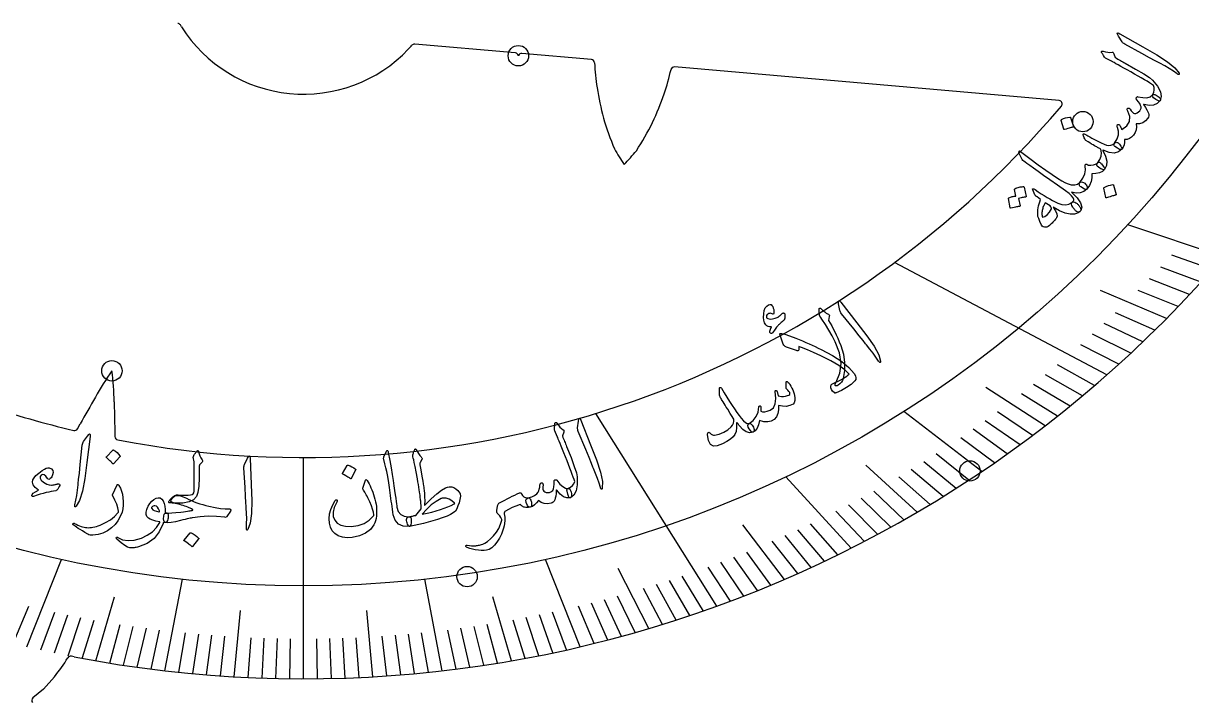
# Model space of a CAD drawing. Header units: millimetres. Extents: x -126 to 126, y -126 to 126.
# Drawn here: x -20.8 to 65.8, y -55.8 to -5.5 of the extents above; entities that cross this region are included whole.
import ezdxf

# ---------------------------------------------------------------- set-up
doc = ezdxf.new("R2010")
doc.units = ezdxf.units.MM
for name, color, linetype in [('CUT_INNER', 6, 'Continuous'), ('CUT_OUTER', 1, 'Continuous'), ('ENGRAVE', 7, 'Continuous'), ('ENGRAVE_FINE', 8, 'Continuous'), ('TEXT', 5, 'Continuous')]:
    doc.layers.add(name, color=color, linetype=linetype)

msp = doc.modelspace()

# ---------------------------------------------------------------- linework, layer by layer
at = {"layer": 'CUT_INNER'}
for points in [[(-9.049, -5.729), (-9.137, -5.587)], [(15.688, -7.657), (8.236, -7.005)], [(21.329, -8.151), (16.171, -7.699)], [(15.922, -7.844), (15.916, -7.856), (15.914, -7.862), (15.912, -7.856), (15.908, -7.843)], [(55.986, -11.183), (27.488, -8.69)], [(-14.046, -33.49), (-14.013, -34.626), (-13.988, -35.761), (-13.984, -36.066)], [(-16.759, -35.489), (-16.556, -35.12)], [(-17.014, -52.366), (-17.215, -52.327)], [(-18.474, -53.845), (-19.273, -54.765), (-19.277, -54.769), (-19.281, -54.772), (-20.059, -55.412)]]:
    msp.add_lwpolyline(points, dxfattribs=at)
for centre, radius, start, end in [((0, 0), 121.304, 116.42477, 63.57523), ((-9.349, -5.718), 0.25, 31.64062, 85), ((0, 0), 10.71, 212.33554, 316.39804), ((1.805, -1.678), 8.246, 316.18789, 318.98594), ((8.214, -7.254), 0.25, 85, 138.51563), ((15.667, -7.906), 0.25, 14.76669, 85), ((16.149, -7.949), 0.25, 85, 155.23331), ((21.307, -8.4), 0.25, 3.87737, 85), ((38.257, -7.622), 16.717, 182.60967, 188.99164), ((10.901, -5.227), 16.727, 340.98654, 347.38963), ((27.466, -8.939), 0.25, 85, 166.12263), ((40.749, -7.335), 19.224, 188.67445, 195.51043), ((8.51, -4.516), 19.219, 334.46448, 341.30476), ((55.965, -11.432), 0.25, 319.74609, 85), ((0.001, 36.003), 73.612, 259.21009, 319.71539), ((37.289, -8.357), 15.617, 195.29242, 204.16768), ((11.742, -6.126), 15.609, 325.83119, 334.68146), ((0, 36.005), 89.995, 259.10205, 326.95361), ((35.171, -8.114), 13.827, 208.68551, 214.33476), ((12.086, -4.677), 16.198, 316.079, 320.90074), ((1.409, -42.36), 19.199, 144.42588, 151.30432), ((-33.264, -33.681), 19.22, 0.57014, 7.44525), ((-0.01, 35.972), 73.58, 251.3672, 256.62075), ((125.504, -114.465), 162.716, 150.01389, 150.81531), ((-16.978, -35.368), 0.25, 256.46484, 331.08966), ((-13.734, -36.062), 0.25, 180.78696, 259.27734), ((-28.941, -45.344), 13.484, 320.9189, 328.26427), ((-17.263, -52.572), 0.25, 78.92709, 147.14062), ((-19.9, -55.605), 0.25, 129.43734, 217.4501)]:
    msp.add_arc(centre, radius, start, end, dxfattribs=at)
at = {"layer": 'CUT_OUTER'}
msp.add_arc((0, 0), 126, 90.35191, 55.89879, dxfattribs=at)
at = {"layer": 'ENGRAVE'}
for points in [[(68.175, -22.741), (61.072, -20.372)], [(59.522, -31.495), (43.788, -23.17)], [(30.627, -48.617), (21.643, -34.356)], [(50.257, -38.649), (44.48, -34.206)], [(0, -53.989), (0, -37.609)], [(40.579, -44.321), (35.738, -39.034)], [(-20.502, -51.623), (-17.932, -45.152)], [(20.502, -51.623), (17.932, -45.152)], [(-10.274, -53.401), (-8.97, -46.624)], [(10.274, -53.401), (8.97, -46.624)]]:
    msp.add_lwpolyline(points, dxfattribs=at)
for centre, radius in [((0, 36.005), 83.115), ((15.913, -7.862), 0.756), ((57.749, -12.742), 0.756), ((-14.207, -31.19), 0.756), ((49.375, -38.601), 0.756), ((12.115, -46.432), 0.756)]:
    msp.add_circle(centre, radius, dxfattribs=at)
at = {"layer": 'ENGRAVE_FINE'}
for points in [[(67.344, -23.692), (64.333, -22.632)], [(66.505, -24.626), (63.514, -23.518)], [(65.658, -25.542), (62.688, -24.387)], [(63.94, -27.325), (59.058, -25.239)], [(64.802, -26.442), (61.855, -25.24)], [(62.192, -29.042), (59.319, -27.7)], [(63.069, -28.192), (60.17, -26.896)], [(61.309, -29.876), (58.461, -28.488)], [(60.418, -30.693), (57.597, -29.26)], [(58.619, -32.28), (55.855, -30.758)], [(57.71, -33.05), (54.976, -31.483)], [(54.952, -35.264), (50.544, -32.435)], [(55.877, -34.541), (53.204, -32.889)], [(56.796, -33.803), (54.092, -32.194)], [(54.022, -35.971), (51.414, -34.235)], [(53.088, -36.663), (50.513, -34.885)], [(51.205, -38.002), (48.7, -36.143)], [(52.149, -37.34), (49.608, -35.521)], [(48.35, -39.898), (45.955, -37.922)], [(49.306, -39.281), (46.873, -37.343)], [(45.46, -41.663), (41.658, -38.179)], [(47.39, -40.501), (45.033, -38.487)], [(46.427, -41.089), (44.109, -39.038)], [(43.517, -42.769), (41.32, -40.609)], [(44.49, -42.223), (42.252, -40.099)], [(42.541, -43.3), (40.385, -41.106)], [(41.561, -43.818), (39.448, -41.589)], [(35.63, -46.636), (32.55, -42.603)], [(38.607, -45.288), (36.624, -42.961)], [(39.594, -44.811), (37.567, -42.517)], [(36.625, -46.2), (34.732, -43.812)], [(37.617, -45.75), (35.679, -43.393)], [(33.635, -47.468), (31.881, -44.992)], [(34.634, -47.058), (32.833, -44.611)], [(25.581, -50.277), (23.313, -45.819)], [(31.632, -48.247), (29.973, -45.718)], [(32.634, -47.864), (30.928, -45.361)], [(28.613, -49.319), (27.102, -46.714)], [(29.621, -48.975), (28.06, -46.394)], [(26.593, -49.971), (25.182, -47.319)], [(27.604, -49.651), (26.143, -47.023)], [(-15.397, -52.663), (-14.009, -47.914)], [(15.397, -52.663), (14.009, -47.914)], [(22.537, -51.122), (21.331, -48.387)], [(23.553, -50.853), (22.295, -48.137)], [(24.568, -50.571), (23.258, -47.876)], [(-21.52, -51.379), (-20.366, -48.625)], [(-19.482, -51.855), (-18.435, -49.067)], [(-18.462, -52.075), (-17.468, -49.27)], [(-5.14, -53.843), (-4.673, -48.947)], [(5.14, -53.843), (4.673, -48.947)], [(18.462, -52.075), (17.468, -49.27)], [(19.482, -51.855), (18.435, -49.067)], [(21.52, -51.379), (20.366, -48.625)], [(-17.441, -52.283), (-16.5, -49.463)], [(-16.419, -52.479), (-15.533, -49.644)], [(-14.373, -52.834), (-13.595, -49.973)], [(-13.35, -52.994), (-12.626, -50.12)], [(13.35, -52.994), (12.626, -50.12)], [(14.373, -52.834), (13.595, -49.973)], [(16.419, -52.479), (15.533, -49.644)], [(17.441, -52.283), (16.5, -49.463)], [(-12.325, -53.141), (-11.656, -50.257)], [(-11.3, -53.277), (-10.686, -50.383)], [(-9.248, -53.513), (-8.745, -50.601)], [(-8.222, -53.613), (-7.774, -50.693)], [(-7.195, -53.701), (-6.803, -50.775)], [(-6.167, -53.778), (-5.831, -50.846)], [(-4.112, -53.895), (-3.888, -50.954)], [(-3.084, -53.937), (-2.916, -50.992)], [(-2.056, -53.966), (-1.944, -51.019)], [(-1.028, -53.983), (-0.972, -51.036)], [(1.028, -53.983), (0.972, -51.036)], [(2.056, -53.966), (1.944, -51.019)], [(3.084, -53.937), (2.916, -50.992)], [(4.112, -53.895), (3.888, -50.954)], [(6.167, -53.778), (5.831, -50.846)], [(7.195, -53.701), (6.803, -50.775)], [(8.222, -53.613), (7.774, -50.693)], [(9.248, -53.513), (8.745, -50.601)], [(11.3, -53.277), (10.686, -50.383)], [(12.325, -53.141), (11.656, -50.257)]]:
    msp.add_lwpolyline(points, dxfattribs=at)
at = {"layer": 'TEXT'}
for points in [[(60.386, -6.406), (60.307, -6.263), (60.298, -6.186), (60.359, -6.176), (60.49, -6.231), (62.183, -7.197), (63.224, -7.788), (64.02, -8.31), (64.571, -8.766), (64.876, -9.155), (64.892, -9.199), (64.896, -9.231), (64.886, -9.249), (64.864, -9.255), (64.837, -9.254), (64.806, -9.245), (64.772, -9.228), (64.735, -9.205), (64.454, -9.008), (64.146, -8.813), (63.812, -8.618), (63.453, -8.425), (63.36, -8.373), (63.107, -8.234), (62.696, -8.008), (62.125, -7.694), (60.856, -7.006), (60.791, -6.965), (60.736, -6.921), (60.69, -6.875), (60.653, -6.826)], [(59.356, -7.969), (59.283, -7.851), (59.224, -7.758), (59.18, -7.691), (59.15, -7.648), (59.133, -7.619), (59.125, -7.592), (59.127, -7.567), (59.137, -7.545), (59.158, -7.526), (59.183, -7.516), (59.214, -7.516), (59.25, -7.526), (59.424, -7.576), (59.592, -7.606), (59.753, -7.616), (59.908, -7.606), (59.956, -7.606), (59.995, -7.624), (60.027, -7.662), (60.051, -7.719), (60.151, -7.999), (60.247, -8.055), (60.341, -8.109), (60.433, -8.162), (60.524, -8.214), (60.613, -8.265), (60.701, -8.315), (60.787, -8.364), (60.871, -8.411), (61.653, -8.848), (62.254, -9.204), (62.674, -9.479), (62.912, -9.674), (63.274, -10.124), (63.49, -10.526), (63.559, -10.881), (63.483, -11.187), (63.478, -11.193), (63.473, -11.2), (63.468, -11.206), (63.463, -11.213), (63.399, -11.224), (63.299, -11.188), (63.163, -11.104), (62.991, -10.971), (62.931, -10.917), (62.898, -10.864), (62.891, -10.812), (62.91, -10.761), (62.999, -10.574), (63.041, -10.395), (63.035, -10.224), (62.983, -10.061), (62.845, -9.968), (62.686, -9.867), (62.505, -9.756), (62.302, -9.636), (62.079, -9.507), (61.837, -9.369), (61.575, -9.222), (61.295, -9.066), (61.02, -8.911), (60.774, -8.772), (60.554, -8.649), (60.362, -8.542), (60.198, -8.451), (60.062, -8.375), (59.954, -8.314), (59.875, -8.268), (59.467, -8.06), (59.429, -8.035), (59.399, -8.012), (59.374, -7.99), (59.356, -7.969)], [(60.304, -13.178), (60.287, -13.132), (60.277, -13.089), (60.276, -13.051), (60.282, -13.017), (60.297, -12.989), (60.318, -12.97), (60.347, -12.959), (60.383, -12.956), (60.421, -12.964), (60.457, -12.988), (60.49, -13.025), (60.52, -13.077), (60.532, -13.107), (60.545, -13.137), (60.559, -13.167), (60.574, -13.198), (60.59, -13.229), (60.604, -13.262), (60.617, -13.296), (60.63, -13.331), (60.999, -13.055), (61.195, -12.733), (61.218, -12.367), (61.067, -11.959), (61.048, -11.913), (61.037, -11.872), (61.033, -11.836), (61.037, -11.805), (61.051, -11.776), (61.071, -11.755), (61.097, -11.742), (61.13, -11.737), (61.166, -11.741), (61.199, -11.758), (61.231, -11.787), (61.26, -11.828), (61.328, -11.932), (61.389, -12.014), (61.444, -12.074), (61.492, -12.111), (61.577, -12.142), (61.668, -12.139), (61.765, -12.101), (61.868, -12.028), (61.96, -11.935), (62.023, -11.841), (62.056, -11.746), (62.059, -11.651), (62.028, -11.543), (61.958, -11.408), (61.85, -11.247), (61.704, -11.059), (61.687, -11.035), (61.683, -11.008), (61.691, -10.978), (61.711, -10.945), (61.738, -10.916), (61.767, -10.898), (61.797, -10.891), (61.828, -10.895), (62.181, -10.968), (62.48, -10.969), (62.725, -10.897), (62.915, -10.755), (62.959, -10.728), (63.017, -10.723), (63.089, -10.74), (63.174, -10.777), (63.262, -10.824), (63.337, -10.875), (63.397, -10.929), (63.444, -10.987), (63.481, -11.047), (63.501, -11.099), (63.503, -11.144), (63.487, -11.18), (63.264, -11.398), (62.987, -11.521), (62.659, -11.548), (62.281, -11.479), (62.261, -11.475), (62.251, -11.479), (62.249, -11.491), (62.256, -11.51), (62.391, -11.706), (62.495, -11.874), (62.569, -12.015), (62.613, -12.127), (62.63, -12.226), (62.627, -12.319), (62.606, -12.406), (62.565, -12.488), (62.386, -12.69), (62.182, -12.827), (61.954, -12.899), (61.702, -12.907), (61.724, -13.137), (61.698, -13.352), (61.624, -13.553), (61.503, -13.739), (61.354, -13.892), (61.192, -13.999), (61.018, -14.06), (60.83, -14.075), (60.833, -14.284), (60.802, -14.472), (60.738, -14.64), (60.641, -14.787), (60.571, -14.818), (60.46, -14.796), (60.308, -14.719), (60.115, -14.587), (60.066, -14.535), (60.047, -14.475), (60.056, -14.406), (60.094, -14.329), (60.282, -14.015), (60.379, -13.719), (60.386, -13.44), (60.304, -13.178)], [(56.141, -12.65), (56.14, -12.636), (56.144, -12.623), (56.154, -12.608), (56.169, -12.594), (56.312, -12.523), (56.461, -12.467), (56.614, -12.427), (56.773, -12.402), (56.793, -12.403), (56.808, -12.409), (56.819, -12.42), (56.826, -12.437), (57.049, -13.102), (57.051, -13.121), (57.043, -13.137), (57.023, -13.148), (56.993, -13.155), (56.967, -13.161), (56.927, -13.171), (56.872, -13.186), (56.804, -13.204), (56.721, -13.228), (56.622, -13.257), (56.508, -13.291), (56.378, -13.331), (56.359, -13.335), (56.345, -13.333), (56.336, -13.325), (56.332, -13.312)], [(57.978, -14.149), (57.953, -14.124), (57.924, -14.081), (57.891, -14.02), (57.855, -13.94), (57.824, -13.86), (57.799, -13.796), (57.781, -13.746), (57.769, -13.711), (57.774, -13.668), (57.797, -13.648), (57.84, -13.652), (57.9, -13.68), (57.94, -13.702), (57.987, -13.727), (58.042, -13.756), (58.105, -13.789), (58.175, -13.825), (58.251, -13.866), (58.333, -13.912), (58.421, -13.962), (58.797, -14.16), (59.102, -14.312), (59.337, -14.418), (59.502, -14.477), (59.671, -14.501), (59.826, -14.485), (59.967, -14.427), (60.094, -14.329), (60.13, -14.3), (60.169, -14.282), (60.212, -14.275), (60.259, -14.279), (60.312, -14.294), (60.362, -14.323), (60.409, -14.364), (60.452, -14.419), (60.556, -14.554), (60.622, -14.661), (60.65, -14.738), (60.641, -14.787), (60.382, -14.988), (60.064, -15.068), (59.688, -15.026), (59.255, -14.864), (59.239, -14.86), (59.23, -14.86), (59.228, -14.866), (59.234, -14.877), (59.426, -15.297), (59.511, -15.672), (59.487, -16), (59.357, -16.282), (59.332, -16.305), (59.3, -16.315), (59.262, -16.313), (59.216, -16.297), (59.157, -16.267), (59.085, -16.227), (58.999, -16.177), (58.901, -16.115), (58.815, -16.044), (58.773, -15.97), (58.775, -15.892), (58.821, -15.81), (58.995, -15.553), (59.094, -15.297), (59.119, -15.042), (59.07, -14.788), (59.052, -14.769), (59.007, -14.74), (58.934, -14.7), (58.834, -14.649), (58.772, -14.617), (58.698, -14.577), (58.61, -14.527), (58.509, -14.468), (58.395, -14.4), (58.269, -14.324), (58.13, -14.241), (57.978, -14.149)], [(57.001, -19.08), (56.93, -18.955), (56.895, -18.853), (56.895, -18.775), (56.93, -18.72), (56.996, -18.66), (57.042, -18.606), (57.068, -18.556), (57.074, -18.512), (57.029, -18.381), (56.913, -18.23), (56.727, -18.06), (56.471, -17.869), (55.856, -17.442), (55.309, -17.06), (54.832, -16.723), (54.423, -16.433), (54.081, -16.189), (53.807, -15.992), (53.6, -15.843), (53.459, -15.742), (53.37, -15.671), (53.299, -15.608), (53.248, -15.552), (53.215, -15.505), (53.033, -15.099), (53.009, -14.987), (53.016, -14.926), (53.052, -14.914), (53.119, -14.952), (53.821, -15.477), (54.446, -15.935), (54.995, -16.327), (55.468, -16.653), (55.863, -16.916), (56.181, -17.115), (56.42, -17.252), (56.581, -17.327), (56.884, -17.41), (57.142, -17.425), (57.353, -17.372), (57.518, -17.253), (57.571, -17.216), (57.636, -17.204), (57.714, -17.218), (57.806, -17.257), (57.881, -17.304), (57.945, -17.361), (57.998, -17.428), (58.04, -17.506), (58.065, -17.581), (58.074, -17.644), (58.066, -17.697), (58.041, -17.738), (57.817, -17.917), (57.551, -18.014), (57.243, -18.03), (56.895, -17.964), (57.314, -18.388), (57.569, -18.757), (57.66, -19.07), (57.587, -19.328), (57.55, -19.377), (57.511, -19.413), (57.47, -19.437), (57.428, -19.447), (57.377, -19.446), (57.323, -19.428), (57.268, -19.393), (57.212, -19.34), (57.184, -19.307), (57.156, -19.275), (57.128, -19.242), (57.101, -19.21), (57.074, -19.178), (57.049, -19.146), (57.024, -19.113), (57.001, -19.08)], [(58.821, -15.81), (58.879, -15.776), (58.925, -15.755), (58.962, -15.747), (58.987, -15.753), (59.018, -15.772), (59.052, -15.8), (59.09, -15.835), (59.13, -15.879), (59.254, -16.028), (59.332, -16.144), (59.367, -16.229), (59.357, -16.282), (59.19, -16.425), (58.977, -16.528), (58.72, -16.589), (58.417, -16.609), (58.422, -16.893), (58.361, -17.177), (58.232, -17.46), (58.036, -17.744), (58.005, -17.766), (57.969, -17.773), (57.926, -17.764), (57.877, -17.74), (57.59, -17.561), (57.558, -17.54), (57.53, -17.511), (57.508, -17.472), (57.49, -17.424), (57.481, -17.38), (57.483, -17.338), (57.493, -17.298), (57.513, -17.259), (57.742, -16.922), (57.887, -16.605), (57.947, -16.309), (57.922, -16.034), (57.916, -16), (57.918, -15.967), (57.929, -15.937), (57.949, -15.909), (57.973, -15.889), (57.998, -15.881), (58.023, -15.886), (58.05, -15.903), (58.072, -15.923), (58.094, -15.938), (58.113, -15.948), (58.131, -15.955), (58.34, -15.962), (58.524, -15.94), (58.685, -15.889), (58.821, -15.81)], [(52.683, -17.76), (52.683, -17.746), (52.688, -17.732), (52.699, -17.719), (52.715, -17.706), (52.79, -17.673), (52.865, -17.645), (52.94, -17.62), (53.015, -17.599), (53.092, -17.582), (53.17, -17.568), (53.251, -17.558), (53.333, -17.552), (53.353, -17.555), (53.369, -17.564), (53.381, -17.578), (53.389, -17.597), (53.548, -18.287), (53.546, -18.3), (53.536, -18.311), (53.516, -18.319), (53.487, -18.325), (53.465, -18.327), (53.431, -18.332), (53.386, -18.34), (53.329, -18.353), (53.26, -18.369), (53.178, -18.388), (53.084, -18.41), (52.977, -18.437), (53.09, -18.978), (53.09, -18.998), (53.08, -19.013), (53.059, -19.022), (53.028, -19.027), (53.001, -19.03), (52.96, -19.037), (52.904, -19.047), (52.833, -19.06), (52.747, -19.077), (52.645, -19.097), (52.527, -19.122), (52.393, -19.151), (52.376, -19.151), (52.364, -19.146), (52.357, -19.137), (52.355, -19.122), (52.23, -18.442), (52.23, -18.428), (52.235, -18.415), (52.246, -18.401), (52.263, -18.388), (52.324, -18.359), (52.387, -18.333), (52.45, -18.312), (52.515, -18.294), (52.58, -18.279), (52.645, -18.268), (52.711, -18.259), (52.778, -18.254)], [(55.898, -18.77), (56.2, -18.873), (56.473, -18.899), (56.716, -18.848), (56.93, -18.72), (56.991, -18.686), (57.061, -18.68), (57.141, -18.702), (57.23, -18.75), (57.273, -18.781), (57.314, -18.814), (57.355, -18.849), (57.396, -18.886), (57.435, -18.926), (57.471, -18.969), (57.504, -19.015), (57.534, -19.063), (57.579, -19.148), (57.603, -19.22), (57.608, -19.278), (57.593, -19.323), (57.498, -19.421), (57.39, -19.498), (57.269, -19.556), (57.133, -19.592), (56.804, -19.597), (56.432, -19.513), (56.016, -19.342), (55.556, -19.083), (55.715, -19.351), (55.809, -19.571), (55.837, -19.744), (55.801, -19.871), (55.764, -19.922), (55.724, -19.975), (55.68, -20.029), (55.632, -20.084), (55.579, -20.14), (55.522, -20.198), (55.46, -20.258), (55.393, -20.319), (55.267, -20.428), (55.164, -20.505), (55.084, -20.551), (55.027, -20.567), (54.908, -20.565), (54.811, -20.538), (54.737, -20.487), (54.686, -20.412), (54.563, -20.139), (54.474, -19.921), (54.42, -19.758), (54.401, -19.649), (54.398, -19.526), (54.403, -19.397), (54.417, -19.263), (54.439, -19.123), (54.469, -18.977), (54.507, -18.827), (54.553, -18.67), (54.607, -18.508), (54.35, -18.318), (54.32, -18.293), (54.293, -18.271), (54.268, -18.25), (54.246, -18.231), (54.227, -18.213), (54.212, -18.195), (54.2, -18.178), (54.193, -18.161), (54.039, -17.787), (54.026, -17.73), (54.051, -17.708), (54.112, -17.722), (54.211, -17.771), (54.437, -17.931), (54.658, -18.081), (54.876, -18.22), (55.09, -18.348), (55.3, -18.467), (55.504, -18.577), (55.704, -18.678), (55.898, -18.77)], [(59.299, -17.678), (59.299, -17.664), (59.304, -17.65), (59.315, -17.635), (59.331, -17.619), (59.484, -17.543), (59.641, -17.483), (59.802, -17.438), (59.967, -17.409), (59.987, -17.41), (60.003, -17.417), (60.014, -17.428), (60.02, -17.445), (60.211, -18.136), (60.212, -18.156), (60.202, -18.172), (60.181, -18.184), (60.15, -18.192), (60.122, -18.198), (60.08, -18.21), (60.023, -18.226), (59.951, -18.246), (59.863, -18.272), (59.76, -18.304), (59.639, -18.341), (59.503, -18.385), (59.483, -18.389), (59.469, -18.387), (59.46, -18.379), (59.457, -18.365)], [(54.955, -18.743), (54.927, -18.795), (54.899, -18.85), (54.871, -18.907), (54.843, -18.968), (54.816, -19.031), (54.792, -19.099), (54.771, -19.171), (54.752, -19.248), (54.735, -19.323), (54.722, -19.398), (54.714, -19.472), (54.711, -19.545), (54.713, -19.617), (54.72, -19.689), (54.733, -19.758), (54.752, -19.826), (54.94, -19.757), (55.112, -19.631), (55.269, -19.448), (55.41, -19.208), (55.419, -19.157), (55.406, -19.102), (55.371, -19.043), (55.314, -18.978)], [(35.599, -27.434), (35.525, -27.498), (35.455, -27.558), (35.391, -27.614), (35.333, -27.665), (35.28, -27.712), (35.235, -27.755), (35.196, -27.795), (35.165, -27.83), (35.133, -27.868), (35.096, -27.914), (35.053, -27.969), (35.003, -28.032), (34.948, -28.103), (34.887, -28.184), (34.82, -28.274), (34.748, -28.374), (34.715, -28.409), (34.681, -28.427), (34.645, -28.429), (34.608, -28.413), (34.557, -28.352), (34.553, -28.251), (34.593, -28.112), (34.679, -27.933), (34.536, -27.926), (34.416, -27.9), (34.32, -27.854), (34.247, -27.788), (34.159, -27.638), (34.105, -27.453), (34.083, -27.233), (34.095, -26.979), (34.138, -26.733), (34.214, -26.537), (34.322, -26.393), (34.462, -26.299), (34.557, -26.276), (34.639, -26.291), (34.708, -26.346), (34.765, -26.439), (34.808, -26.55), (34.836, -26.658), (34.85, -26.762), (34.85, -26.863), (34.837, -26.941), (34.809, -26.988), (34.769, -27.001), (34.715, -26.983), (34.646, -26.949), (34.579, -26.934), (34.513, -26.936), (34.449, -26.957), (34.389, -26.99), (34.343, -27.033), (34.312, -27.086), (34.295, -27.149), (34.294, -27.215), (34.311, -27.267), (34.346, -27.304), (34.4, -27.327), (34.572, -27.357), (34.755, -27.347), (34.952, -27.298), (35.159, -27.208), (35.176, -27.198), (35.194, -27.185), (35.214, -27.17), (35.234, -27.153), (35.256, -27.133), (35.28, -27.112), (35.306, -27.09), (35.333, -27.066), (35.363, -27.04), (35.391, -27.017), (35.414, -26.995), (35.436, -26.976), (35.454, -26.96), (35.471, -26.946), (35.487, -26.935), (35.501, -26.926), (35.529, -26.914), (35.556, -26.911), (35.581, -26.917), (35.605, -26.931), (35.624, -26.947), (35.639, -26.964), (35.649, -26.983), (35.654, -27.003), (35.663, -27.163), (35.656, -27.289), (35.635, -27.379), (35.599, -27.434)], [(39.984, -31.751), (39.928, -31.905), (39.848, -32.04), (39.743, -32.155), (39.615, -32.252), (39.533, -32.293), (39.469, -32.313), (39.422, -32.311), (39.394, -32.288), (39.382, -32.243), (39.39, -32.185), (39.418, -32.112), (39.466, -32.026), (39.748, -31.363), (39.827, -30.643), (39.706, -29.87), (39.386, -29.043), (39.165, -28.607), (38.926, -28.183), (38.671, -27.771), (38.4, -27.37), (38.321, -27.253), (38.264, -27.157), (38.23, -27.082), (38.218, -27.026), (38.214, -26.945), (38.211, -26.873), (38.207, -26.81), (38.203, -26.756), (38.2, -26.712), (38.198, -26.676), (38.197, -26.649), (38.197, -26.63), (38.202, -26.603), (38.211, -26.582), (38.224, -26.567), (38.24, -26.558), (38.265, -26.553), (38.287, -26.555), (38.305, -26.561), (38.32, -26.574), (38.478, -26.723), (38.614, -26.837), (38.73, -26.917), (38.824, -26.962), (38.893, -26.992), (38.938, -27.036), (38.959, -27.092), (38.955, -27.16), (38.894, -27.467), (39.016, -27.658), (39.134, -27.861), (39.25, -28.075), (39.364, -28.3), (39.475, -28.537), (39.585, -28.786), (39.694, -29.047), (39.8, -29.32), (39.997, -29.961), (40.094, -30.58), (40.09, -31.177), (39.984, -31.751)], [(39.647, -26.231), (39.629, -26.068), (39.65, -25.994), (39.71, -26.007), (39.81, -26.108), (41.008, -27.646), (41.743, -28.59), (42.281, -29.377), (42.616, -30.008), (42.749, -30.484), (42.748, -30.531), (42.739, -30.561), (42.723, -30.575), (42.7, -30.572), (42.676, -30.56), (42.651, -30.54), (42.626, -30.512), (42.6, -30.476), (42.415, -30.187), (42.205, -29.889), (41.971, -29.582), (41.712, -29.266), (41.647, -29.182), (41.466, -28.958), (41.172, -28.592), (40.764, -28.085), (39.853, -26.964), (39.809, -26.901), (39.774, -26.84), (39.75, -26.779), (39.734, -26.72)], [(39.141, -32.187), (39.392, -32.069), (39.616, -31.958), (39.814, -31.853), (39.986, -31.754), (40.131, -31.662), (40.252, -31.577), (40.347, -31.499), (40.418, -31.428), (40.112, -31.113), (39.661, -30.786), (39.066, -30.444), (38.329, -30.083), (38.05, -29.955), (37.793, -29.838), (37.557, -29.733), (37.342, -29.641), (37.148, -29.561), (36.975, -29.494), (36.824, -29.441), (36.694, -29.401), (36.695, -29.637), (36.664, -29.683), (36.624, -29.708), (36.576, -29.713), (36.518, -29.699), (35.773, -29.44), (35.697, -29.402), (35.634, -29.351), (35.583, -29.288), (35.545, -29.212), (35.307, -28.556), (35.293, -28.509), (35.289, -28.472), (35.296, -28.444), (35.313, -28.427), (35.436, -28.418), (35.669, -28.473), (36.014, -28.591), (36.472, -28.771), (36.728, -28.876), (36.978, -28.98), (37.222, -29.085), (37.46, -29.189), (37.692, -29.294), (37.918, -29.4), (38.138, -29.506), (38.352, -29.612), (39.187, -30.066), (39.874, -30.509), (40.41, -30.946), (40.791, -31.379), (40.889, -31.552), (40.933, -31.703), (40.922, -31.833), (40.857, -31.941), (40.564, -32.203), (40.233, -32.437), (39.864, -32.642), (39.457, -32.818), (39.418, -32.833), (39.385, -32.839), (39.355, -32.837), (39.331, -32.827), (39.204, -32.71), (39.12, -32.584), (39.078, -32.449), (39.079, -32.304), (39.087, -32.257), (39.1, -32.221), (39.118, -32.198), (39.141, -32.187)], [(35.764, -32.008), (35.774, -31.989), (35.794, -31.983), (35.823, -31.99), (35.863, -32.01), (35.916, -32.05), (35.975, -32.117), (36.039, -32.209), (36.11, -32.327), (36.186, -32.464), (36.25, -32.603), (36.302, -32.744), (36.343, -32.886), (36.395, -33.176), (36.402, -33.401), (36.362, -33.56), (36.276, -33.654), (36.019, -33.769), (35.753, -33.824), (35.481, -33.818), (35.202, -33.751), (35.2, -34.079), (35.143, -34.364), (35.031, -34.602), (34.864, -34.796), (34.651, -34.925), (34.399, -34.979), (34.109, -34.959), (33.78, -34.863), (33.705, -35.187), (33.6, -35.442), (33.467, -35.627), (33.305, -35.744), (33.26, -35.74), (33.199, -35.697), (33.121, -35.613), (33.027, -35.488), (32.953, -35.356), (32.924, -35.247), (32.942, -35.161), (33.005, -35.097), (33.304, -34.865), (33.527, -34.582), (33.673, -34.248), (33.741, -33.862), (33.745, -33.841), (33.752, -33.824), (33.761, -33.811), (33.774, -33.802), (33.792, -33.796), (33.81, -33.794), (33.827, -33.796), (33.845, -33.803), (33.87, -33.838), (33.886, -33.911), (33.893, -34.021), (33.89, -34.169), (34.013, -34.222), (34.169, -34.229), (34.357, -34.191), (34.578, -34.107), (34.813, -33.922), (34.952, -33.63), (34.996, -33.232), (34.942, -32.727), (34.939, -32.702), (34.941, -32.681), (34.947, -32.666), (34.959, -32.657), (34.979, -32.648), (34.999, -32.645), (35.018, -32.646), (35.036, -32.653), (35.054, -32.666), (35.068, -32.681), (35.079, -32.698), (35.086, -32.716), (35.167, -33.049), (35.287, -33.08), (35.419, -33.093), (35.564, -33.089), (35.72, -33.068), (35.865, -33.031), (35.967, -32.986), (36.025, -32.934), (36.041, -32.874), (36.02, -32.806), (35.967, -32.721), (35.882, -32.619), (35.764, -32.5), (35.751, -32.456), (35.747, -32.359), (35.751, -32.21), (35.764, -32.008)], [(33.005, -35.097), (33.069, -35.097), (33.129, -35.117), (33.185, -35.157), (33.237, -35.216), (33.289, -35.294), (33.33, -35.373), (33.359, -35.454), (33.377, -35.535), (33.381, -35.61), (33.371, -35.669), (33.345, -35.714), (33.305, -35.744), (33.058, -35.785), (32.807, -35.718), (32.553, -35.541), (32.295, -35.256), (32.255, -35.205), (32.221, -35.161), (32.192, -35.123), (32.168, -35.092), (32.15, -35.068), (32.136, -35.051), (32.128, -35.041), (32.126, -35.037), (32.105, -35.021), (32.092, -35.02), (32.085, -35.034), (32.085, -35.064), (32.087, -35.397), (32.046, -35.677), (31.962, -35.904), (31.837, -36.078), (31.624, -36.262), (31.356, -36.435), (31.032, -36.596), (30.651, -36.745), (30.368, -36.774), (30.154, -36.646), (30.009, -36.361), (29.933, -35.92), (29.933, -35.863), (29.943, -35.817), (29.964, -35.782), (29.994, -35.757), (30.029, -35.746), (30.064, -35.751), (30.1, -35.772), (30.136, -35.809), (30.213, -35.888), (30.289, -35.941), (30.363, -35.967), (30.436, -35.967), (30.806, -35.872), (31.138, -35.735), (31.431, -35.557), (31.685, -35.339), (31.782, -35.217), (31.846, -35.08), (31.877, -34.931), (31.874, -34.768), (31.841, -34.705), (31.755, -34.563), (31.617, -34.341), (31.425, -34.04), (31.324, -33.878), (31.234, -33.732), (31.153, -33.601), (31.083, -33.486), (31.023, -33.387), (30.973, -33.306), (30.933, -33.243), (30.903, -33.197), (30.863, -33.125), (30.835, -33.058), (30.818, -32.997), (30.814, -32.942), (30.815, -32.87), (30.816, -32.803), (30.816, -32.741), (30.817, -32.684), (30.817, -32.632), (30.817, -32.586), (30.816, -32.544), (30.814, -32.508), (30.814, -32.477), (30.823, -32.454), (30.838, -32.436), (30.861, -32.426), (30.89, -32.424), (30.916, -32.431), (30.938, -32.446), (30.956, -32.469), (31.166, -32.819), (31.369, -33.149), (31.565, -33.459), (31.753, -33.748), (31.934, -34.018), (32.108, -34.267), (32.273, -34.497), (32.43, -34.707), (32.591, -34.897), (32.74, -35.025), (32.878, -35.091), (33.005, -35.097)], [(18.579, -35.491), (18.596, -35.353), (18.608, -35.244), (18.616, -35.164), (18.62, -35.112), (18.625, -35.078), (18.636, -35.053), (18.652, -35.034), (18.674, -35.024), (18.703, -35.022), (18.729, -35.03), (18.753, -35.049), (18.774, -35.079), (18.878, -35.228), (18.99, -35.356), (19.109, -35.466), (19.237, -35.555), (19.273, -35.585), (19.292, -35.624), (19.294, -35.674), (19.277, -35.733), (19.179, -36.014), (19.218, -36.117), (19.257, -36.218), (19.295, -36.318), (19.333, -36.415), (19.37, -36.511), (19.407, -36.605), (19.444, -36.697), (19.48, -36.786), (19.814, -37.618), (20.058, -38.272), (20.213, -38.75), (20.275, -39.051), (20.275, -39.628), (20.19, -40.077), (20.021, -40.397), (19.77, -40.586), (19.762, -40.588), (19.754, -40.59), (19.746, -40.593), (19.738, -40.594), (19.681, -40.563), (19.625, -40.472), (19.573, -40.321), (19.522, -40.11), (19.51, -40.03), (19.517, -39.968), (19.544, -39.923), (19.591, -39.896), (19.778, -39.806), (19.923, -39.693), (20.026, -39.556), (20.088, -39.397), (20.039, -39.238), (19.978, -39.059), (19.907, -38.859), (19.825, -38.639), (19.732, -38.398), (19.63, -38.139), (19.519, -37.86), (19.398, -37.562), (19.282, -37.269), (19.178, -37.006), (19.084, -36.772), (19.001, -36.569), (18.931, -36.395), (18.873, -36.25), (18.827, -36.135), (18.795, -36.049), (18.608, -35.631), (18.594, -35.589), (18.585, -35.551), (18.58, -35.519), (18.579, -35.491)], [(20.361, -34.922), (20.39, -34.761), (20.431, -34.695), (20.485, -34.725), (20.552, -34.85), (21.264, -36.665), (21.702, -37.779), (21.994, -38.685), (22.137, -39.386), (22.129, -39.88), (22.114, -39.925), (22.097, -39.952), (22.078, -39.96), (22.057, -39.951), (22.037, -39.933), (22.019, -39.906), (22.003, -39.872), (21.989, -39.831), (21.893, -39.501), (21.776, -39.156), (21.639, -38.795), (21.48, -38.418), (21.441, -38.319), (21.332, -38.053), (21.153, -37.618), (20.906, -37.016), (20.35, -35.683), (20.326, -35.611), (20.31, -35.542), (20.304, -35.477), (20.306, -35.416)], [(-16.029, -36.025), (-15.927, -35.897), (-15.859, -35.859), (-15.826, -35.911), (-15.827, -36.053), (-16.07, -37.987), (-16.217, -39.175), (-16.394, -40.111), (-16.604, -40.794), (-16.847, -41.225), (-16.881, -41.257), (-16.909, -41.272), (-16.93, -41.271), (-16.944, -41.253), (-16.953, -41.227), (-16.956, -41.195), (-16.954, -41.157), (-16.947, -41.114), (-16.873, -40.779), (-16.81, -40.42), (-16.759, -40.037), (-16.718, -39.631), (-16.705, -39.525), (-16.673, -39.239), (-16.622, -38.772), (-16.552, -38.125), (-16.402, -36.688), (-16.389, -36.613), (-16.37, -36.545), (-16.345, -36.485), (-16.313, -36.432)], [(-14.143, -37.064), (-14.132, -37.056), (-14.117, -37.053), (-14.1, -37.054), (-14.08, -37.06), (-13.947, -37.149), (-13.824, -37.25), (-13.712, -37.363), (-13.611, -37.488), (-13.602, -37.505), (-13.6, -37.522), (-13.604, -37.537), (-13.615, -37.551), (-14.08, -38.077), (-14.096, -38.089), (-14.114, -38.089), (-14.133, -38.078), (-14.154, -38.055), (-14.172, -38.035), (-14.202, -38.005), (-14.241, -37.966), (-14.292, -37.916), (-14.354, -37.855), (-14.429, -37.784), (-14.516, -37.702), (-14.615, -37.61), (-14.628, -37.595), (-14.633, -37.582), (-14.631, -37.57), (-14.621, -37.56)], [(-8.117, -40.113), (-8.111, -39.885), (-8.106, -39.644), (-8.103, -39.391), (-8.101, -39.126), (-8.103, -38.848), (-8.106, -38.556), (-8.113, -38.249), (-8.121, -37.928), (-8.176, -37.595), (-8.172, -37.553), (-8.163, -37.513), (-8.148, -37.476), (-8.128, -37.441), (-8.117, -37.423), (-8.1, -37.4), (-8.079, -37.372), (-8.053, -37.338), (-8.022, -37.298), (-7.987, -37.251), (-7.949, -37.198), (-7.906, -37.138), (-7.891, -37.119), (-7.874, -37.106), (-7.855, -37.099), (-7.834, -37.098), (-7.817, -37.104), (-7.804, -37.118), (-7.794, -37.139), (-7.788, -37.167), (-7.753, -37.328), (-7.697, -37.486), (-7.619, -37.641), (-7.52, -37.793), (-7.495, -37.835), (-7.488, -37.876), (-7.499, -37.914), (-7.528, -37.951), (-7.71, -38.163), (-7.726, -38.19), (-7.738, -38.226), (-7.746, -38.272), (-7.75, -38.327), (-7.746, -39.107), (-7.776, -39.73), (-7.842, -40.197), (-7.946, -40.506), (-8.152, -40.743), (-8.484, -40.904), (-8.942, -40.987), (-9.525, -40.988), (-9.737, -40.95), (-9.833, -40.869), (-9.815, -40.748), (-9.682, -40.585), (-9.659, -40.564), (-9.638, -40.544), (-9.617, -40.523), (-9.596, -40.504), (-9.576, -40.485), (-9.557, -40.466), (-9.538, -40.448), (-9.519, -40.43), (-9.476, -40.397), (-9.426, -40.375), (-9.369, -40.366), (-9.306, -40.368), (-9.025, -40.393), (-8.776, -40.403), (-8.559, -40.398), (-8.375, -40.38), (-8.269, -40.352), (-8.191, -40.298), (-8.14, -40.219), (-8.117, -40.113)], [(6.153, -37.132), (6.165, -37.107), (6.178, -37.09), (6.19, -37.081), (6.201, -37.08), (6.22, -37.089), (6.238, -37.118), (6.257, -37.169), (6.275, -37.241), (6.388, -37.825), (6.486, -38.366), (6.57, -38.863), (6.639, -39.317), (6.692, -39.706), (6.74, -40.054), (6.784, -40.362), (6.822, -40.63), (6.855, -40.857), (6.881, -41.044), (6.902, -41.191), (6.917, -41.298), (7.016, -41.612), (7.193, -41.834), (7.449, -41.962), (7.783, -41.996), (7.877, -42.011), (7.94, -42.06), (7.975, -42.144), (7.979, -42.263), (7.961, -42.453), (7.934, -42.59), (7.898, -42.675), (7.854, -42.706), (7.383, -42.691), (7.024, -42.541), (6.779, -42.26), (6.646, -41.847), (6.613, -41.646), (6.583, -41.445), (6.553, -41.244), (6.526, -41.041), (6.499, -40.839), (6.472, -40.635), (6.447, -40.431), (6.421, -40.227), (6.374, -39.837), (6.324, -39.487), (6.272, -39.176), (6.217, -38.904), (6.158, -38.644), (6.093, -38.367), (6.02, -38.072), (5.941, -37.762), (5.929, -37.705), (5.926, -37.653), (5.932, -37.606), (5.947, -37.562)], [(8.229, -37.023), (8.245, -37.001), (8.259, -36.986), (8.272, -36.978), (8.285, -36.977), (8.3, -36.982), (8.315, -36.993), (8.329, -37.011), (8.344, -37.034), (8.403, -37.135), (8.46, -37.228), (8.513, -37.314), (8.563, -37.392), (8.611, -37.461), (8.655, -37.52), (8.698, -37.57), (8.737, -37.611), (8.767, -37.644), (8.78, -37.681), (8.776, -37.723), (8.756, -37.768), (8.628, -37.983), (8.613, -38.019), (8.605, -38.059), (8.604, -38.103), (8.61, -38.152), (8.678, -38.521), (8.737, -38.846), (8.787, -39.127), (8.828, -39.364), (8.861, -39.557), (8.886, -39.708), (8.903, -39.816), (8.912, -39.88), (8.933, -40.072), (8.95, -40.255), (8.961, -40.428), (8.968, -40.592), (8.971, -40.746), (8.97, -40.891), (8.966, -41.026), (8.958, -41.152), (9.443, -40.679), (9.862, -40.306), (10.22, -40.035), (10.517, -39.867), (10.652, -39.814), (10.776, -39.782), (10.887, -39.772), (10.987, -39.784), (11.134, -39.836), (11.28, -39.929), (11.425, -40.065), (11.571, -40.242), (11.596, -40.286), (11.611, -40.338), (11.617, -40.399), (11.613, -40.468), (11.572, -40.721), (11.514, -40.964), (11.438, -41.198), (11.346, -41.422), (11.245, -41.572), (11.092, -41.711), (10.887, -41.839), (10.628, -41.956), (10.278, -42.083), (9.928, -42.201), (9.578, -42.309), (9.23, -42.409), (8.883, -42.498), (8.538, -42.578), (8.195, -42.647), (7.854, -42.706), (7.814, -42.699), (7.775, -42.67), (7.737, -42.619), (7.7, -42.546), (7.665, -42.455), (7.642, -42.366), (7.632, -42.279), (7.633, -42.194), (7.649, -42.118), (7.679, -42.06), (7.723, -42.019), (7.783, -41.996), (7.864, -41.983), (7.94, -41.97), (8.012, -41.956), (8.079, -41.942), (8.142, -41.928), (8.2, -41.915), (8.254, -41.904), (8.303, -41.895), (8.701, -41.42), (8.703, -41.402), (8.704, -41.377), (8.705, -41.347), (8.705, -41.312), (8.704, -41.272), (8.703, -41.226), (8.701, -41.174), (8.699, -41.118), (8.695, -41.056), (8.69, -40.99), (8.684, -40.92), (8.676, -40.845), (8.667, -40.767), (8.658, -40.685), (8.648, -40.599), (8.638, -40.51), (8.626, -40.41), (8.609, -40.29), (8.589, -40.151), (8.564, -39.992), (8.535, -39.815), (8.502, -39.62), (8.466, -39.408), (8.426, -39.178), (8.335, -38.669), (8.26, -38.266), (8.2, -37.97), (8.155, -37.781), (8.122, -37.66), (8.099, -37.568), (8.086, -37.505), (8.082, -37.47), (8.098, -37.403), (8.114, -37.339), (8.132, -37.279), (8.15, -37.223), (8.169, -37.17), (8.188, -37.119), (8.209, -37.07), (8.229, -37.023)], [(-4.161, -37.669), (-4.081, -37.527), (-4.02, -37.478), (-3.979, -37.524), (-3.957, -37.664), (-3.884, -39.613), (-3.837, -40.808), (-3.861, -41.761), (-3.956, -42.469), (-4.127, -42.933), (-4.155, -42.971), (-4.18, -42.99), (-4.201, -42.992), (-4.218, -42.976), (-4.231, -42.952), (-4.239, -42.922), (-4.243, -42.884), (-4.243, -42.84), (-4.224, -42.497), (-4.221, -42.133), (-4.232, -41.747), (-4.257, -41.339), (-4.262, -41.233), (-4.277, -40.945), (-4.302, -40.476), (-4.337, -39.826), (-4.422, -38.384), (-4.421, -38.308), (-4.414, -38.238), (-4.398, -38.174), (-4.376, -38.117)], [(-18.226, -39.95), (-18.259, -39.998), (-18.293, -40.035), (-18.328, -40.063), (-18.364, -40.08), (-18.526, -40.1), (-18.7, -40.129), (-18.886, -40.166), (-19.085, -40.213), (-19.296, -40.268), (-19.52, -40.333), (-19.758, -40.408), (-20.008, -40.492), (-20.049, -40.499), (-20.084, -40.496), (-20.112, -40.483), (-20.133, -40.459), (-20.138, -40.45), (-20.141, -40.443), (-20.142, -40.437), (-20.142, -40.432), (-20.124, -40.348), (-20.034, -40.251), (-19.874, -40.143), (-19.644, -40.021), (-19.887, -39.825), (-20.037, -39.634), (-20.096, -39.446), (-20.065, -39.264), (-19.979, -39.108), (-19.835, -38.941), (-19.634, -38.761), (-19.375, -38.568), (-19.213, -38.47), (-19.071, -38.407), (-18.95, -38.378), (-18.849, -38.384), (-18.689, -38.453), (-18.595, -38.562), (-18.567, -38.712), (-18.606, -38.902), (-18.633, -38.97), (-18.671, -39.038), (-18.719, -39.104), (-18.779, -39.17), (-18.837, -39.216), (-18.89, -39.23), (-18.938, -39.211), (-18.98, -39.16), (-19.108, -38.988), (-19.228, -38.891), (-19.341, -38.867), (-19.449, -38.917), (-19.522, -39.023), (-19.52, -39.145), (-19.442, -39.282), (-19.287, -39.434), (-19.161, -39.522), (-19.019, -39.588), (-18.86, -39.63), (-18.686, -39.65), (-18.626, -39.649), (-18.563, -39.642), (-18.494, -39.628), (-18.422, -39.609), (-18.383, -39.599), (-18.346, -39.59), (-18.309, -39.582), (-18.275, -39.575), (-18.242, -39.57), (-18.211, -39.567), (-18.183, -39.566), (-18.158, -39.567), (-18.099, -39.584), (-18.072, -39.622), (-18.077, -39.682), (-18.116, -39.764)], [(3.23, -38.192), (3.239, -38.181), (3.252, -38.175), (3.269, -38.172), (3.29, -38.173), (3.44, -38.229), (3.582, -38.298), (3.717, -38.382), (3.844, -38.48), (3.857, -38.495), (3.863, -38.511), (3.862, -38.526), (3.855, -38.543), (3.526, -39.162), (3.513, -39.177), (3.496, -39.181), (3.474, -39.175), (3.449, -39.158), (3.426, -39.143), (3.391, -39.121), (3.343, -39.091), (3.283, -39.054), (3.208, -39.01), (3.119, -38.958), (3.016, -38.899), (2.898, -38.832), (2.882, -38.821), (2.874, -38.809), (2.873, -38.797), (2.881, -38.785)], [(-13.824, -39.632), (-13.817, -39.619), (-13.81, -39.609), (-13.802, -39.602), (-13.794, -39.598), (-13.772, -39.6), (-13.747, -39.614), (-13.72, -39.641), (-13.69, -39.681), (-13.579, -39.876), (-13.491, -40.093), (-13.427, -40.333), (-13.387, -40.596), (-13.368, -40.875), (-13.373, -41.146), (-13.404, -41.408), (-13.459, -41.662), (-13.588, -41.986), (-13.761, -42.289), (-13.979, -42.569), (-14.242, -42.827), (-14.543, -43.049), (-14.872, -43.213), (-15.229, -43.319), (-15.615, -43.367), (-15.716, -43.367), (-15.815, -43.353), (-15.91, -43.325), (-16.002, -43.281), (-16.211, -43.161), (-16.398, -43.05), (-16.564, -42.948), (-16.71, -42.856), (-16.834, -42.773), (-16.936, -42.701), (-17.017, -42.639), (-17.077, -42.587), (-17.088, -42.572), (-17.096, -42.558), (-17.099, -42.545), (-17.099, -42.533), (-17.094, -42.518), (-17.086, -42.505), (-17.076, -42.494), (-17.063, -42.484), (-17.047, -42.478), (-17.03, -42.477), (-17.01, -42.482), (-16.989, -42.492), (-16.859, -42.557), (-16.734, -42.614), (-16.614, -42.664), (-16.498, -42.706), (-16.385, -42.74), (-16.276, -42.767), (-16.169, -42.787), (-16.064, -42.8), (-15.959, -42.805), (-15.848, -42.802), (-15.732, -42.792), (-15.611, -42.773), (-15.485, -42.747), (-15.354, -42.712), (-15.217, -42.668), (-15.076, -42.615), (-14.673, -42.434), (-14.32, -42.221), (-14.015, -41.975), (-13.759, -41.698), (-13.742, -41.675), (-13.73, -41.647), (-13.723, -41.614), (-13.722, -41.576), (-13.766, -41.342), (-13.852, -41.075), (-13.981, -40.776), (-14.15, -40.443), (-14.156, -40.423), (-14.159, -40.405), (-14.158, -40.39), (-14.154, -40.378)], [(4.705, -39.304), (4.777, -39.434), (4.849, -39.569), (4.919, -39.71), (4.988, -39.858), (5.055, -40.012), (5.118, -40.175), (5.179, -40.345), (5.236, -40.524), (5.287, -40.703), (5.329, -40.88), (5.363, -41.057), (5.388, -41.233), (5.403, -41.408), (5.41, -41.584), (5.408, -41.759), (5.396, -41.935), (5.37, -42.121), (5.329, -42.293), (5.272, -42.453), (5.201, -42.6), (4.944, -42.94), (4.593, -43.207), (4.148, -43.402), (3.608, -43.522), (3.215, -43.548), (2.868, -43.511), (2.568, -43.409), (2.315, -43.245), (2.124, -43.029), (1.99, -42.774), (1.913, -42.48), (1.892, -42.147), (1.929, -41.792), (2.015, -41.45), (2.152, -41.12), (2.338, -40.802), (2.368, -40.766), (2.397, -40.745), (2.426, -40.74), (2.454, -40.751), (2.481, -40.775), (2.49, -40.809), (2.48, -40.854), (2.451, -40.91), (2.269, -41.308), (2.182, -41.665), (2.193, -41.98), (2.302, -42.254), (2.496, -42.471), (2.765, -42.62), (3.111, -42.702), (3.531, -42.716), (4.036, -42.643), (4.479, -42.487), (4.861, -42.251), (5.181, -41.934), (5.187, -41.923), (5.191, -41.907), (5.192, -41.887), (5.192, -41.862), (5.167, -41.664), (5.11, -41.436), (5.02, -41.178), (4.898, -40.888), (4.831, -40.743), (4.766, -40.608), (4.705, -40.483), (4.646, -40.368), (4.589, -40.264), (4.534, -40.171), (4.481, -40.09), (4.43, -40.019), (4.405, -39.983), (4.391, -39.948), (4.386, -39.916), (4.391, -39.887), (4.588, -39.287), (4.607, -39.252), (4.633, -39.243), (4.666, -39.26), (4.705, -39.304)], [(16.632, -40.599), (16.9, -40.524), (17.115, -40.427), (17.278, -40.309), (17.388, -40.17), (17.43, -40.072), (17.465, -39.952), (17.492, -39.809), (17.513, -39.646), (17.523, -39.596), (17.537, -39.557), (17.555, -39.528), (17.578, -39.508), (17.61, -39.494), (17.639, -39.49), (17.667, -39.497), (17.694, -39.514), (17.72, -39.543), (17.737, -39.577), (17.745, -39.618), (17.745, -39.665), (17.732, -39.788), (17.729, -39.891), (17.734, -39.971), (17.749, -40.03), (17.795, -40.108), (17.866, -40.163), (17.963, -40.195), (18.085, -40.203), (18.215, -40.19), (18.321, -40.159), (18.402, -40.112), (18.459, -40.049), (18.508, -39.936), (18.542, -39.782), (18.561, -39.585), (18.565, -39.345), (18.568, -39.316), (18.583, -39.292), (18.61, -39.273), (18.65, -39.259), (18.689, -39.253), (18.723, -39.257), (18.751, -39.271), (18.773, -39.294), (18.993, -39.574), (19.204, -39.768), (19.406, -39.874), (19.599, -39.894), (19.644, -39.902), (19.691, -39.939), (19.742, -40.007), (19.794, -40.105), (19.827, -40.185), (19.849, -40.265), (19.86, -40.344), (19.861, -40.424), (19.854, -40.486), (19.837, -40.534), (19.812, -40.567), (19.777, -40.584), (19.514, -40.601), (19.256, -40.515), (19.004, -40.325), (18.759, -40.032), (18.747, -40.017), (18.736, -40.013), (18.727, -40.022), (18.721, -40.042), (18.703, -40.272), (18.678, -40.466), (18.645, -40.625), (18.604, -40.748), (18.555, -40.835), (18.495, -40.906), (18.423, -40.961), (18.34, -40.998), (18.078, -41.042), (17.835, -41.021), (17.613, -40.934), (17.413, -40.783), (17.267, -40.973), (17.113, -41.122), (16.952, -41.229), (16.784, -41.296), (16.737, -41.295), (16.69, -41.271), (16.643, -41.226), (16.597, -41.158), (16.495, -40.938), (16.467, -40.772), (16.513, -40.659), (16.632, -40.599)], [(-10.42, -42.495), (-10.696, -43.117), (-11.088, -43.614), (-11.6, -43.986), (-12.23, -44.231), (-12.317, -44.252), (-12.402, -44.269), (-12.486, -44.284), (-12.568, -44.295), (-12.648, -44.302), (-12.725, -44.305), (-12.799, -44.304), (-12.871, -44.299), (-13.043, -44.246), (-13.262, -44.121), (-13.527, -43.921), (-13.836, -43.648), (-13.868, -43.61), (-13.885, -43.577), (-13.886, -43.547), (-13.873, -43.52), (-13.85, -43.502), (-13.823, -43.497), (-13.792, -43.505), (-13.757, -43.525), (-13.416, -43.698), (-13.013, -43.764), (-12.547, -43.723), (-12.022, -43.573), (-11.584, -43.37), (-11.21, -43.109), (-10.9, -42.791), (-10.654, -42.416), (-10.654, -42.401), (-10.657, -42.389), (-10.663, -42.38), (-10.673, -42.373), (-10.946, -42.32), (-11.176, -42.255), (-11.363, -42.18), (-11.505, -42.095), (-11.609, -41.981), (-11.662, -41.836), (-11.666, -41.66), (-11.621, -41.453), (-11.613, -41.426), (-11.603, -41.399), (-11.592, -41.371), (-11.58, -41.343), (-11.567, -41.314), (-11.553, -41.284), (-11.538, -41.252), (-11.522, -41.219), (-11.396, -41.009), (-11.257, -40.84), (-11.104, -40.712), (-10.937, -40.624), (-10.775, -40.586), (-10.634, -40.607), (-10.514, -40.686), (-10.414, -40.825), (-10.336, -41.009), (-10.285, -41.218), (-10.262, -41.451), (-10.267, -41.708), (-10.252, -41.71), (-10.236, -41.711), (-10.222, -41.712), (-10.207, -41.712), (-10.193, -41.712), (-10.178, -41.713), (-10.163, -41.714), (-10.147, -41.716), (-10.095, -41.734), (-10.058, -41.773), (-10.036, -41.834), (-10.028, -41.915), (-10.031, -42.003), (-10.044, -42.091), (-10.066, -42.178), (-10.097, -42.266), (-10.133, -42.342), (-10.169, -42.394), (-10.205, -42.424), (-10.241, -42.431), (-10.393, -42.411), (-10.396, -42.425), (-10.401, -42.444), (-10.409, -42.467), (-10.42, -42.495)], [(-8.687, -40.624), (-8.507, -40.717), (-8.318, -40.805), (-8.121, -40.887), (-7.914, -40.963), (-7.7, -41.034), (-7.479, -41.1), (-7.251, -41.161), (-7.017, -41.217), (-6.563, -41.312), (-6.158, -41.376), (-5.803, -41.409), (-5.499, -41.412), (-5.467, -41.414), (-5.441, -41.424), (-5.421, -41.441), (-5.408, -41.466), (-5.401, -41.494), (-5.402, -41.524), (-5.409, -41.553), (-5.424, -41.584), (-5.692, -41.986), (-5.718, -42.018), (-5.75, -42.037), (-5.788, -42.044), (-5.832, -42.039), (-6.467, -41.978), (-7.079, -41.964), (-7.669, -41.996), (-8.238, -42.077), (-8.27, -42.082), (-8.325, -42.093), (-8.402, -42.109), (-8.502, -42.132), (-8.626, -42.161), (-8.772, -42.195), (-8.941, -42.235), (-9.134, -42.28), (-9.507, -42.362), (-9.817, -42.413), (-10.065, -42.436), (-10.249, -42.43), (-10.293, -42.407), (-10.328, -42.352), (-10.355, -42.263), (-10.373, -42.142), (-10.368, -41.95), (-10.328, -41.816), (-10.255, -41.741), (-10.148, -41.724), (-9.99, -41.728), (-9.762, -41.717), (-9.466, -41.69), (-9.1, -41.646), (-8.915, -41.622), (-8.754, -41.601), (-8.616, -41.582), (-8.501, -41.566), (-8.409, -41.553), (-8.341, -41.543), (-8.297, -41.535), (-8.277, -41.531), (-8.269, -41.528), (-8.262, -41.525), (-8.256, -41.523), (-8.252, -41.521), (-8.248, -41.52), (-8.243, -41.519), (-8.239, -41.519), (-8.235, -41.519), (-8.21, -41.51), (-8.199, -41.499), (-8.204, -41.487), (-8.223, -41.473), (-8.307, -41.422), (-8.398, -41.373), (-8.493, -41.328), (-8.594, -41.285), (-8.7, -41.244), (-8.81, -41.206), (-8.927, -41.169), (-9.048, -41.133), (-9.167, -41.101), (-9.285, -41.071), (-9.402, -41.045), (-9.517, -41.021), (-9.631, -41.001), (-9.741, -40.985), (-9.849, -40.973), (-9.954, -40.966), (-9.98, -40.959), (-9.997, -40.946), (-10.004, -40.928), (-10.001, -40.904), (-9.983, -40.863), (-9.961, -40.823), (-9.937, -40.785), (-9.909, -40.748), (-9.88, -40.711), (-9.848, -40.674), (-9.814, -40.636), (-9.779, -40.597), (-9.702, -40.524), (-9.627, -40.47), (-9.556, -40.435), (-9.486, -40.418), (-9.316, -40.416), (-9.126, -40.45), (-8.916, -40.519), (-8.687, -40.624)], [(10.341, -40.611), (10.302, -40.617), (10.262, -40.627), (10.221, -40.64), (10.18, -40.656), (9.815, -40.858), (9.461, -41.118), (9.118, -41.435), (8.785, -41.81), (9.153, -41.733), (9.5, -41.65), (9.828, -41.562), (10.135, -41.47), (10.422, -41.372), (10.689, -41.269), (10.936, -41.161), (11.162, -41.048), (11.183, -41.035), (11.193, -41.022), (11.191, -41.006), (11.178, -40.99), (10.979, -40.807), (10.774, -40.683), (10.562, -40.618), (10.341, -40.611)], [(16.8, -41.292), (16.675, -41.314), (16.56, -41.322), (16.456, -41.316), (16.363, -41.297), (16.32, -41.283), (16.279, -41.266), (16.24, -41.244), (16.202, -41.217), (16.165, -41.188), (16.128, -41.156), (16.092, -41.122), (16.055, -41.086), (15.736, -41.202), (15.447, -41.323), (15.187, -41.45), (14.956, -41.581), (14.909, -41.62), (14.879, -41.666), (14.867, -41.721), (14.871, -41.783), (14.899, -42.036), (14.906, -42.271), (14.893, -42.485), (14.859, -42.681), (14.819, -42.836), (14.771, -42.99), (14.715, -43.142), (14.652, -43.292), (14.582, -43.44), (14.504, -43.585), (14.418, -43.728), (14.325, -43.867), (14.136, -44.108), (13.946, -44.29), (13.754, -44.412), (13.562, -44.475), (13.37, -44.496), (13.166, -44.498), (12.95, -44.48), (12.721, -44.443), (12.608, -44.417), (12.505, -44.392), (12.411, -44.366), (12.327, -44.34), (12.252, -44.315), (12.185, -44.291), (12.127, -44.268), (12.078, -44.246), (12.047, -44.225), (12.027, -44.201), (12.018, -44.173), (12.02, -44.142), (12.033, -44.115), (12.056, -44.099), (12.088, -44.094), (12.131, -44.101), (12.3, -44.132), (12.451, -44.151), (12.584, -44.156), (12.7, -44.15), (12.76, -44.143), (12.822, -44.134), (12.889, -44.123), (12.958, -44.108), (13.03, -44.092), (13.106, -44.072), (13.185, -44.05), (13.268, -44.026), (13.437, -43.949), (13.627, -43.82), (13.837, -43.639), (14.066, -43.406), (14.284, -43.139), (14.461, -42.856), (14.598, -42.557), (14.694, -42.244), (14.698, -42.231), (14.698, -42.219), (14.694, -42.208), (14.685, -42.197), (14.612, -42.054), (14.532, -41.928), (14.445, -41.819), (14.351, -41.728), (14.317, -41.663), (14.312, -41.541), (14.335, -41.362), (14.386, -41.124), (14.405, -41.077), (14.432, -41.035), (14.468, -41), (14.512, -40.972), (14.707, -40.868), (14.898, -40.767), (15.087, -40.669), (15.273, -40.574), (15.457, -40.483), (15.641, -40.395), (15.824, -40.31), (16.007, -40.23), (16.052, -40.215), (16.09, -40.216), (16.12, -40.233), (16.145, -40.265), (16.177, -40.343), (16.216, -40.412), (16.262, -40.471), (16.313, -40.521), (16.374, -40.557), (16.451, -40.581), (16.542, -40.594), (16.648, -40.595), (16.702, -40.605), (16.751, -40.636), (16.794, -40.687), (16.831, -40.758), (16.861, -40.841), (16.88, -40.926), (16.89, -41.013), (16.89, -41.102), (16.88, -41.179), (16.862, -41.236), (16.835, -41.274), (16.8, -41.292)], [(-10.684, -41.564), (-10.747, -41.409), (-10.824, -41.294), (-10.914, -41.221), (-11.018, -41.189), (-11.084, -41.197), (-11.144, -41.215), (-11.199, -41.244), (-11.249, -41.284), (-11.266, -41.306), (-11.272, -41.332), (-11.266, -41.362), (-11.249, -41.396), (-11.178, -41.479), (-11.067, -41.544), (-10.915, -41.592), (-10.724, -41.622), (-10.704, -41.621), (-10.69, -41.611), (-10.684, -41.592), (-10.684, -41.564)], [(-8.397, -43.192), (-8.386, -43.183), (-8.371, -43.179), (-8.352, -43.178), (-8.33, -43.183), (-8.18, -43.261), (-8.039, -43.352), (-7.909, -43.456), (-7.789, -43.572), (-7.777, -43.59), (-7.773, -43.606), (-7.776, -43.621), (-7.787, -43.636), (-8.23, -44.197), (-8.246, -44.21), (-8.265, -44.212), (-8.287, -44.202), (-8.311, -44.181), (-8.333, -44.163), (-8.367, -44.135), (-8.413, -44.099), (-8.472, -44.053), (-8.544, -43.997), (-8.63, -43.932), (-8.731, -43.857), (-8.846, -43.773), (-8.861, -43.759), (-8.867, -43.746), (-8.866, -43.735), (-8.857, -43.724)]]:
    msp.add_lwpolyline(points, close=True, dxfattribs=at)

doc.saveas('drawing.dxf')
